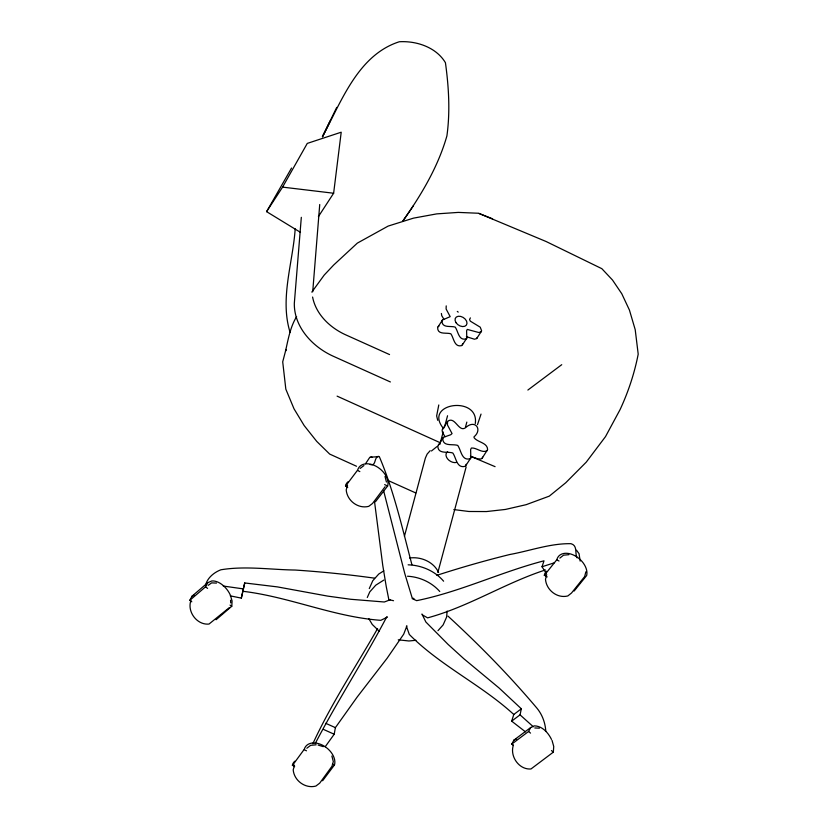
<?xml version="1.0" encoding="UTF-8"?>
<svg xmlns="http://www.w3.org/2000/svg" width="828" height="828" viewBox="0 0 828 828"><rect width="100%" height="100%" fill="white"/><g stroke="black" fill="none" stroke-linecap="round" stroke-linejoin="round"><path stroke-width="1.24" d="M441.386 313.481L441.748 315.685L443.984 319.36M547.205 576.919L544.317 575.212A17.357 11.644 40.6 0 1 546.615 571.248M544.317 575.356L556.84 559.697A17.357 11.644 40.6 0 1 574.767 555.66A17.357 11.644 40.6 0 1 586.659 575.522L574.135 591.037M580.149 561.105L579.062 553.694L576.495 550.196M294.654 766.697L292.387 765.103A17.347 11.768 38 0 1 294.83 761.191M292.377 765.538L304.29 749.257A17.347 11.768 38 0 1 322.744 745.303A17.347 11.768 38 0 1 334.502 764.906L322.609 780.752M347.76 487.361L345.514 485.736M345.504 486.181L357.675 470.035A17.347 11.716 39.1 0 1 376.015 466.226A17.347 11.716 39.1 0 1 387.659 485.984L375.498 501.685M513.381 745.448L511.766 744.113L528.564 731.476L530.686 727.522L534.381 725.856C542.299 726.052 548.198 732.697 551.458 739.363M511.766 744.113L513.888 740.149L530.686 727.522M191.785 601.801L189.798 600.321L205.53 586.845L207.828 582.653L211.751 580.987A17.605 10.867 53.6 0 1 230.319 595.032L232.078 600.993L231.809 606.251L216.087 619.727M189.798 600.321L192.096 596.129L207.828 582.653M301.32 217.329L294.323 303.327C293.94 326.988 312.394 346.694 332.856 356.05L390.381 381.956M312.715 291.777L319.732 204.506M447.141 611.074L446.602 617.088L443.125 624.923L437.991 630.667M475.272 423.563C479.526 395.235 422.58 402.719 443.404 428.418M318.407 216.594L333.632 193.234L341.208 132.211L307.271 143.41L282.576 187.118L266.595 211.647L300.492 232.368M295.192 228.776C292.905 262.838 279.616 298.597 290.069 332.297M325.197 746.752L334.201 734.239L335.381 727.646L357.168 697.052L387.09 658.291L403.702 634.176L406.931 625.823M205.458 585.913C206.855 578.223 213.893 572.458 220.869 569.788C245.264 565.731 270.518 569.695 295.141 570.037C321.709 571.796 348.226 574.497 374.598 578.172M230.298 595.86L241.331 598.126L244.715 582.953L277.432 586.897L327.66 596.108L350.689 599.275L384.306 601.997L390.309 599.741M241.331 598.126L244.715 582.953M525.511 731.88L511.673 721.147L520.046 714.843L521.34 708.799L499.056 687.975L463.804 658.705L448.103 644.432L425.871 622.014L421.969 613.993M546.697 574.58L545.497 579.321C546.325 590.064 557.213 598.706 567.842 595.943L571.506 593.024L584.661 576.557L585.862 571.806M513.443 745.024C509.468 756.036 518.99 770.009 530.996 768.964L553.342 752.145L553.735 746.452L552.017 740.346M446.22 305.884L446.106 308.989L450.184 316.648L442.494 319.991L437.629 327.515C437.463 335.174 446.313 332.276 450.856 333.798C453.899 338.041 454.241 347.698 461.817 345.576L462.686 343.786M462.417 344.821L466.785 338.124L466.599 330.786L467.271 329.409L478.812 332.525L481.037 331.873L481.617 330.796L480.24 327.195L470.314 321.15L469.559 319.567L470.376 317.89M470.376 456.228L477.839 458.867L480.944 458.991L482.031 458.37L487.62 449.583C487.433 442.535 477.756 442.483 474.133 437.784L473.978 436.873C482.683 429.691 475.375 419.496 466.371 427C458.909 434.234 455.4 415.335 447.565 421.39L447.441 424.909L452.047 433.572L450.742 434.731L443.342 437.36L437.846 445.868C437.66 454.531 447.669 451.26 452.802 452.988C456.259 457.78 456.642 468.71 465.222 466.309L466.205 464.28M465.895 465.46L470.832 457.884L470.625 449.573L471.391 448.01C476.69 447.534 481.73 453.34 486.957 450.805M438.778 404.964L436.646 415.884L437.712 420.324M404.416 536.306L425.385 458.039L427.155 454.065L430.187 450.66M439.865 444.419L443.208 431.947M444.543 426.958L447.555 415.739M465.502 427.072L466.837 422.083M437.867 572.427L466.164 466.847M481.037 414.093L477.466 424.702M190.916 600.528C186.88 611.644 197.033 625.326 209.018 624.053L229.397 607.566M347.543 485.198L346.218 489.886C347.015 500.692 358.131 509.106 368.719 506.353L372.517 503.476L385.103 486.709M294.52 765.144L293.205 769.833C294.064 780.649 305.325 788.908 315.882 786.062L319.691 783.164L331.997 766.242L333.322 761.563L331.883 756.026M511.673 721.147L513.784 714.481L521.34 708.799M546.169 573.276L542.029 566.745L544.006 560.815C500.888 572.013 460.471 591.772 416.681 600.652L412.189 598.654M315.178 743.627C337.586 700.654 364.154 659.75 386.8 616.767M312.849 743.73C331.252 703.696 355.781 666.809 377.578 628.597M369.278 588.584L372.766 580.749L378.748 574.052L383.799 570.844M367.29 597.495L369.774 591.896L375.757 585.189L383.84 580.066M365.572 463.69L369.847 457.263L379.286 456.57C393.993 491.107 402.325 528.378 411.92 564.717M330.155 120.898L322.444 136.744C341.302 101.813 357.903 54.99 399.324 41.752C416.525 40.738 436.211 47.227 445.433 62.7C448.766 86.909 450.287 111.625 446.903 135.916C438.105 166.749 421.411 194.704 403.05 220.745M322.444 136.744L336.737 107.371M447.565 421.39L442.1 429.991L442.504 432.485L445.029 436.646M466.381 336.675L474.454 339.221L476.669 338.559L477.249 337.493M482.031 458.37L482.683 457.159M296.6 316.648C290.224 327.039 288.196 339.408 285.525 351.093L285.96 349.447L282.71 361.836L285.826 389.16L294.023 408.825L304.166 425.561L316.731 441.396L329.689 454.086L356.516 466.257M266.595 211.647L291.549 168.032M442.494 319.991L441.986 320.819C441.831 328.478 450.67 325.59 455.214 327.112C458.257 331.345 458.608 341.012 466.185 338.88L466.785 338.124M443.342 437.36L442.773 438.291C442.597 446.965 452.605 443.694 457.739 445.412C461.186 450.204 461.579 461.144 470.149 458.733L470.832 457.884M476.669 338.559L481.037 331.873M402.998 220.848L413.327 205.83M311.814 292.108L324.203 275.082L333.653 265.043L357.334 243.121L388.146 226.085L413.514 218.137L436.729 213.883L458.308 212.403L478.501 213.251L546.159 241.538L601.842 268.676L612.503 280.03L621.766 293.723L629.435 310.076L635.211 329.679L638.202 354.146C634.476 373.304 628.276 392.017 620.037 409.684L605.506 436.615L586.255 462.138L565.731 482.765L549.295 496.138L526.153 504.676L505.453 509.437L486.45 511.559L468.876 511.487L453.837 509.582M431.471 450.991L436.925 446.592M559.863 558.103L563.516 555.184L568.908 554.677M306.826 748.233L310.645 745.335L316.192 744.796M360.128 468.431L363.927 465.564M527.871 390.05L561.736 364.682M438.136 326.687L438.964 326.077M438.416 444.936L439.357 444.243M208.211 585.344L211.626 582.871L216.46 583.088M442.628 428.956L443.798 428.128M387.452 617.067L380.808 620.327C333.612 616.912 289.904 596.967 243.111 591.316M513.888 740.149L516.651 738.907M378.324 456.269C373.759 457.749 376.398 466.474 370.137 464.529M192.096 596.129L194.062 595.301M545.414 569.954C504.956 583.078 468.793 606.707 427.59 617.864L422.208 614.769M436.863 575.315C460.937 567.522 485.291 560.546 509.862 554.491C530.055 550.837 550.413 543.261 571.01 543.696C577.944 545.631 574.622 553.466 577.064 557.824M542.029 566.745L554.118 562.885M409.57 558.02C420.893 556.416 433.655 561.808 438.602 572.5M415.946 640.292L408.939 640.986L398.268 639.806M534.774 727.957L539.401 728.174M408.132 564.82C421.545 565.245 434.824 570.896 443.611 581.204M407.511 576.226C419.692 576.888 431.657 582.301 439.751 591.492M282.576 187.118L333.632 193.234M223.26 586.048L243.09 588.853M393.528 600.724L388.839 599.617L386.21 586.369L382.743 565.286L374.556 501.851M370.934 456.849L372.031 457.139M318.118 745.055L323.241 746.649M492.536 218.799L478.926 213.417M495.082 466.661L471.339 456.611M439.523 442.421L337.099 396.136M415.749 492.95L387.835 480.395M389.553 354.57L344.934 334.491C329.647 327.339 315.882 314.133 312.591 297.045M325.735 723.31L335.381 727.646M323.51 729.427L334.201 734.239M414.031 598.685L412.127 597.806L404.757 573.483L383.706 491.076M304.28 749.692L306.464 750.81M332.473 764.027L334.44 765.02M357.665 470.47L359.838 471.608M384.678 484.577L387.597 486.098M556.84 559.842L559.014 561.011M457.284 311.421L458.215 312.115M205.53 586.845L207.59 588.377M230.039 605.092L231.747 606.355M528.564 731.476L530.531 733.111M551.469 750.582L553.342 752.145M513.784 714.481C481.296 684.684 440.496 665.878 409.311 634.465L406.413 626.206M520.046 714.843L533.335 726.777M447.979 616.115C479.412 644.971 509.344 675.493 536.875 708.106C542.288 714.616 545.331 722.927 545.787 731.352M379.286 631.257L372.269 624.467L368.75 618.557M385.02 476.462L386.428 482.031M230.557 600.217L230.712 602.898M345.514 485.736A17.347 11.716 39.1 0 1 347.936 481.844M456.497 462.438A7.38 5.092 33.1 0 1 447.637 458.94A7.38 5.092 33.1 0 1 447.679 451.643M456.021 322.682A6.52 4.502 33.1 0 0 466.381 325.104A6.52 4.502 33.1 0 0 460.658 316.41A6.52 4.502 33.1 0 0 456.021 322.682"/></g></svg>
